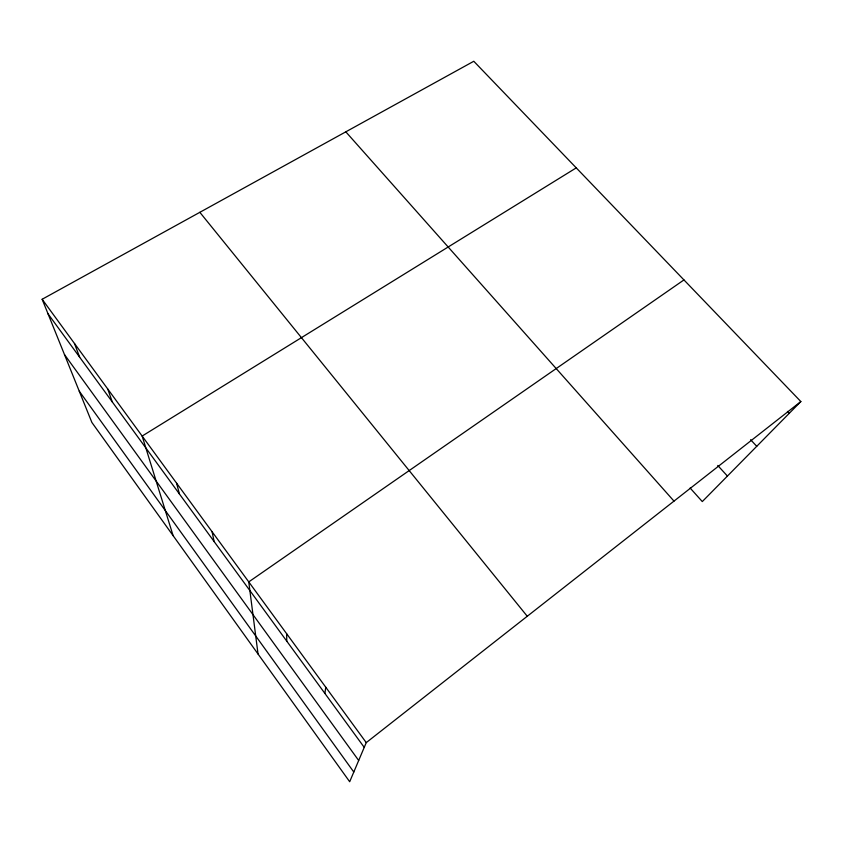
<?xml version="1.0" encoding="UTF-8"?>
<svg xmlns="http://www.w3.org/2000/svg" width="843" height="843" viewBox="0 0 843 843"><rect width="100%" height="100%" fill="white"/><g stroke="black" fill="none" stroke-linecap="round" stroke-linejoin="round"><path stroke-width="1.26" d="M324.882 693.41L325.777 687.256M800.85 401.553L366.252 742.62L349.687 781.735L91.876 422.448L42.15 299.265L473.787 61.265L800.85 401.553L702.293 501.574L690.132 488.023M683.947 279.929L248.759 581.902L258.032 653.989M576.243 167.873L142.151 436.052L173.1 535.632M787.446 411.405L789.269 413.312M750.597 439.698L756.761 446.305M717.741 465.462L727.425 476.063M345.809 131.824L673.989 501.111M199.844 212.31L527.265 616.265M42.15 299.265L366.252 742.62M48.03 313.828L364.239 747.372M64.479 354.576L358.686 760.481M79.263 391.194L353.797 772.03M74.458 343.459L79.653 357.19M107.767 389.034L112.235 401.869M176.577 483.144L179.454 494.03M212.088 531.743L214.122 541.554M286.641 633.715L286.778 641.165"/></g></svg>
